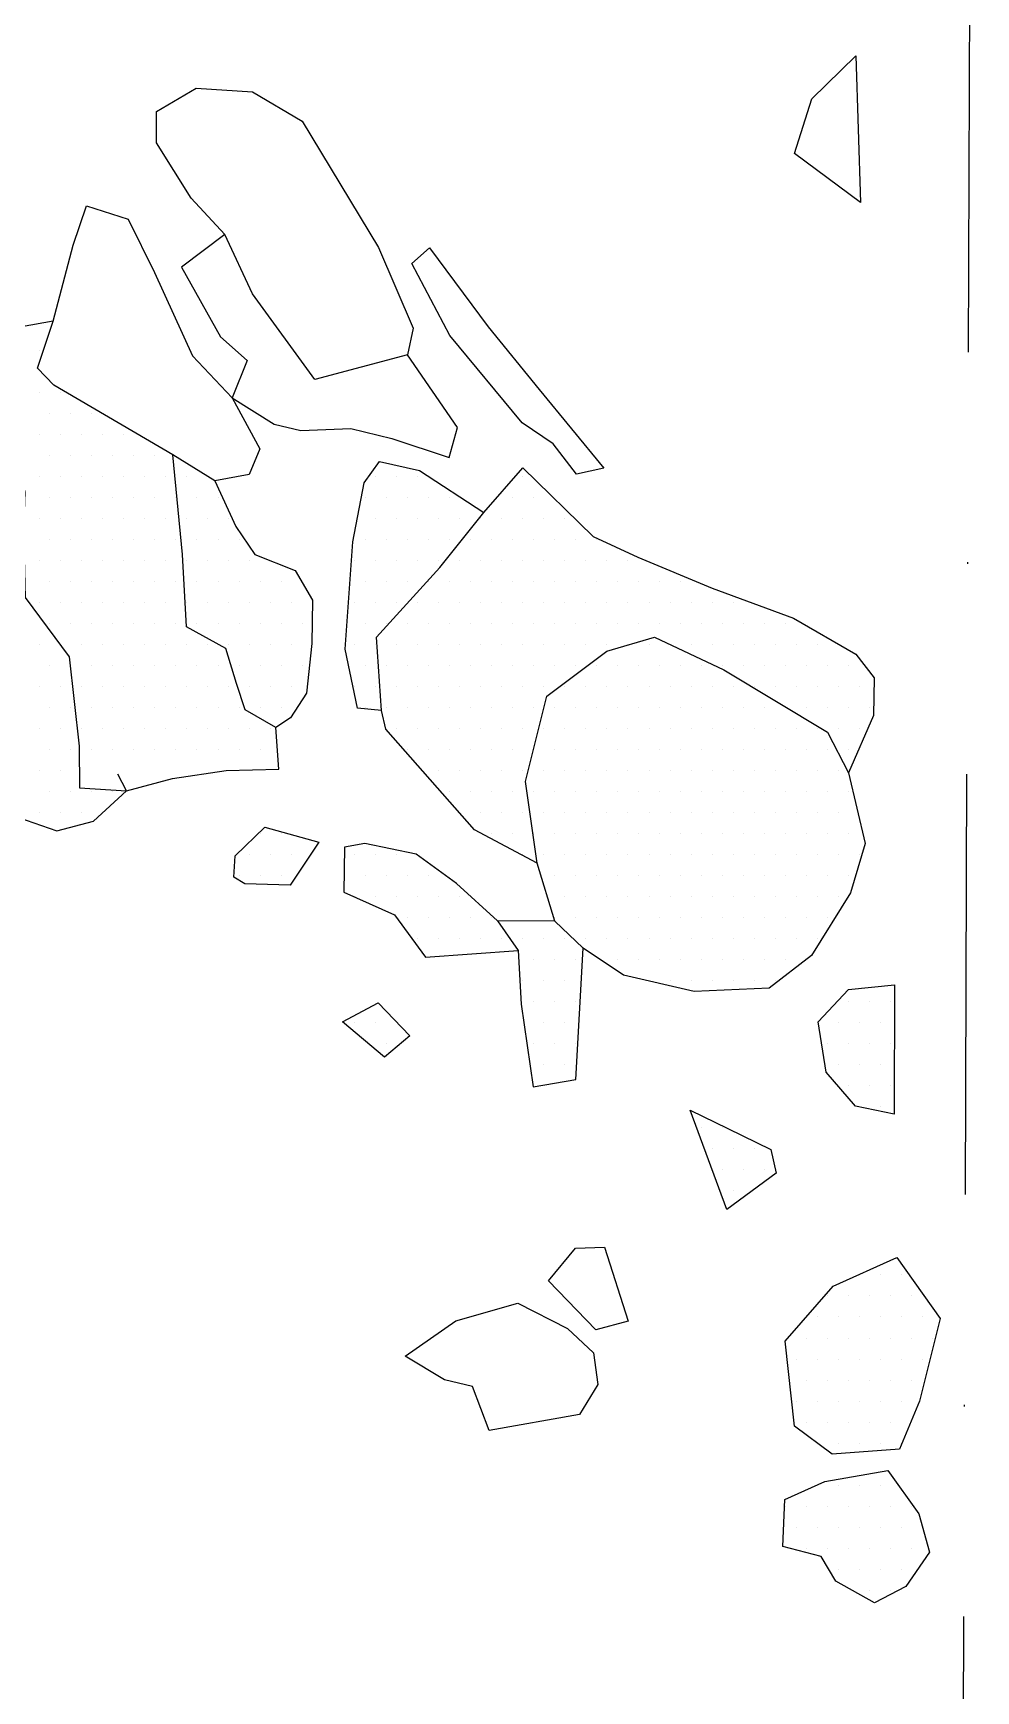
# Model space of a CAD drawing. Header units: metres. Extents: x -1319 to -950, y -1232 to -780.
# Drawn here: x -1006 to -949.9, y -1123.5 to -1024.9 of the extents above; entities that cross this region are included whole.
import ezdxf

# ---------------------------------------------------------------- set-up
doc = ezdxf.new("R2010")
doc.units = ezdxf.units.M
doc.header["$LTSCALE"] = 25
doc.header["$MEASUREMENT"] = 0
doc.linetypes.add('STRICHPUNKTX2', pattern=[2, 1, -0.5, 0, -0.5])
doc.layers.get('0').update_dxf_attribs({"linetype": 'CONTINUOUS'})
for name, color, linetype in [('GRABUNGSGRENZE', 3, 'STRICHPUNKTX2'), ('STEINE', 4, 'CONTINUOUS'), ('STEINESCHRAFF', 4, 'CONTINUOUS')]:
    doc.layers.add(name, color=color, linetype=linetype)

# ---------------------------------------------------------------- blocks, each defined once
blk = doc.blocks.new('*X8')
at = {"color": 0}
for p, q in [((-1005, -1042.5), (-1005, -1042.5)), ((-1005.625, -1043.75), (-1005.625, -1043.75)), ((-1005.625, -1046.25), (-1005.625, -1046.25)), ((-1004.375, -1046.25), (-1004.375, -1046.25)), ((-1005, -1047.5), (-1005, -1047.5)), ((-1003.75, -1047.5), (-1003.75, -1047.5)), ((-1002.5, -1047.5), (-1002.5, -1047.5)), ((-1005.625, -1048.75), (-1005.625, -1048.75)), ((-1004.375, -1048.75), (-1004.375, -1048.75)), ((-1003.125, -1048.75), (-1003.125, -1048.75)), ((-1001.875, -1048.75), (-1001.875, -1048.75)), ((-1000.625, -1048.75), (-1000.625, -1048.75)), ((-1005, -1050), (-1005, -1050)), ((-1003.75, -1050), (-1003.75, -1050)), ((-1002.5, -1050), (-1002.5, -1050)), ((-1001.25, -1050), (-1001.25, -1050)), ((-1000, -1050), (-1000, -1050)), ((-998.75, -1050), (-998.75, -1050)), ((-1005.625, -1051.25), (-1005.625, -1051.25)), ((-1004.375, -1051.25), (-1004.375, -1051.25)), ((-1003.125, -1051.25), (-1003.125, -1051.25)), ((-1001.875, -1051.25), (-1001.875, -1051.25)), ((-1000.625, -1051.25), (-1000.625, -1051.25)), ((-999.375, -1051.25), (-999.375, -1051.25)), ((-998.125, -1051.25), (-998.125, -1051.25)), ((-996.875, -1051.25), (-996.875, -1051.25)), ((-995.625, -1051.25), (-995.625, -1051.25)), ((-1005, -1052.5), (-1005, -1052.5)), ((-1003.75, -1052.5), (-1003.75, -1052.5)), ((-1002.5, -1052.5), (-1002.5, -1052.5)), ((-1001.25, -1052.5), (-1001.25, -1052.5)), ((-1000, -1052.5), (-1000, -1052.5)), ((-998.75, -1052.5), (-998.75, -1052.5)), ((-997.5, -1052.5), (-997.5, -1052.5)), ((-996.25, -1052.5), (-996.25, -1052.5)), ((-995, -1052.5), (-995, -1052.5)), ((-1005.625, -1053.75), (-1005.625, -1053.75)), ((-1004.375, -1053.75), (-1004.375, -1053.75)), ((-1003.125, -1053.75), (-1003.125, -1053.75)), ((-1001.875, -1053.75), (-1001.875, -1053.75)), ((-1000.625, -1053.75), (-1000.625, -1053.75)), ((-999.375, -1053.75), (-999.375, -1053.75)), ((-998.125, -1053.75), (-998.125, -1053.75)), ((-996.875, -1053.75), (-996.875, -1053.75)), ((-995.625, -1053.75), (-995.625, -1053.75)), ((-994.375, -1053.75), (-994.375, -1053.75)), ((-1005, -1055), (-1005, -1055)), ((-1003.75, -1055), (-1003.75, -1055)), ((-1002.5, -1055), (-1002.5, -1055)), ((-1001.25, -1055), (-1001.25, -1055)), ((-1000, -1055), (-1000, -1055)), ((-998.75, -1055), (-998.75, -1055)), ((-997.5, -1055), (-997.5, -1055)), ((-996.25, -1055), (-996.25, -1055)), ((-995, -1055), (-995, -1055)), ((-993.75, -1055), (-993.75, -1055)), ((-1005.625, -1056.25), (-1005.625, -1056.25)), ((-1004.375, -1056.25), (-1004.375, -1056.25)), ((-1003.125, -1056.25), (-1003.125, -1056.25)), ((-1001.875, -1056.25), (-1001.875, -1056.25)), ((-1000.625, -1056.25), (-1000.625, -1056.25)), ((-999.375, -1056.25), (-999.375, -1056.25)), ((-998.125, -1056.25), (-998.125, -1056.25)), ((-996.875, -1056.25), (-996.875, -1056.25)), ((-995.625, -1056.25), (-995.625, -1056.25)), ((-994.375, -1056.25), (-994.375, -1056.25)), ((-993.125, -1056.25), (-993.125, -1056.25)), ((-1005, -1057.5), (-1005, -1057.5)), ((-1003.75, -1057.5), (-1003.75, -1057.5)), ((-1002.5, -1057.5), (-1002.5, -1057.5)), ((-1001.25, -1057.5), (-1001.25, -1057.5)), ((-1000, -1057.5), (-1000, -1057.5)), ((-998.75, -1057.5), (-998.75, -1057.5)), ((-997.5, -1057.5), (-997.5, -1057.5)), ((-996.25, -1057.5), (-996.25, -1057.5)), ((-995, -1057.5), (-995, -1057.5)), ((-993.75, -1057.5), (-993.75, -1057.5)), ((-992.5, -1057.5), (-992.5, -1057.5)), ((-991.25, -1057.5), (-991.25, -1057.5)), ((-1005.625, -1058.75), (-1005.625, -1058.75)), ((-1004.375, -1058.75), (-1004.375, -1058.75)), ((-1003.125, -1058.75), (-1003.125, -1058.75)), ((-1001.875, -1058.75), (-1001.875, -1058.75)), ((-1000.625, -1058.75), (-1000.625, -1058.75)), ((-999.375, -1058.75), (-999.375, -1058.75)), ((-998.125, -1058.75), (-998.125, -1058.75)), ((-996.875, -1058.75), (-996.875, -1058.75)), ((-995.625, -1058.75), (-995.625, -1058.75)), ((-994.375, -1058.75), (-994.375, -1058.75)), ((-993.125, -1058.75), (-993.125, -1058.75)), ((-991.875, -1058.75), (-991.875, -1058.75)), ((-990.625, -1058.75), (-990.625, -1058.75)), ((-1005, -1060), (-1005, -1060)), ((-1003.75, -1060), (-1003.75, -1060)), ((-1002.5, -1060), (-1002.5, -1060)), ((-1001.25, -1060), (-1001.25, -1060)), ((-1000, -1060), (-1000, -1060)), ((-998.75, -1060), (-998.75, -1060)), ((-997.5, -1060), (-997.5, -1060)), ((-996.25, -1060), (-996.25, -1060)), ((-995, -1060), (-995, -1060)), ((-993.75, -1060), (-993.75, -1060)), ((-992.5, -1060), (-992.5, -1060)), ((-991.25, -1060), (-991.25, -1060)), ((-990, -1060), (-990, -1060)), ((-1005.625, -1061.25), (-1005.625, -1061.25)), ((-1004.375, -1061.25), (-1004.375, -1061.25)), ((-1003.125, -1061.25), (-1003.125, -1061.25)), ((-1001.875, -1061.25), (-1001.875, -1061.25)), ((-1000.625, -1061.25), (-1000.625, -1061.25)), ((-999.375, -1061.25), (-999.375, -1061.25)), ((-998.125, -1061.25), (-998.125, -1061.25)), ((-996.875, -1061.25), (-996.875, -1061.25)), ((-995.625, -1061.25), (-995.625, -1061.25)), ((-994.375, -1061.25), (-994.375, -1061.25)), ((-993.125, -1061.25), (-993.125, -1061.25)), ((-991.875, -1061.25), (-991.875, -1061.25)), ((-990.625, -1061.25), (-990.625, -1061.25)), ((-1005, -1062.5), (-1005, -1062.5)), ((-1003.75, -1062.5), (-1003.75, -1062.5)), ((-1002.5, -1062.5), (-1002.5, -1062.5)), ((-1001.25, -1062.5), (-1001.25, -1062.5)), ((-1000, -1062.5), (-1000, -1062.5)), ((-998.75, -1062.5), (-998.75, -1062.5)), ((-997.5, -1062.5), (-997.5, -1062.5)), ((-996.25, -1062.5), (-996.25, -1062.5)), ((-995, -1062.5), (-995, -1062.5)), ((-993.75, -1062.5), (-993.75, -1062.5)), ((-992.5, -1062.5), (-992.5, -1062.5)), ((-991.25, -1062.5), (-991.25, -1062.5)), ((-990, -1062.5), (-990, -1062.5)), ((-1005.625, -1063.75), (-1005.625, -1063.75)), ((-1004.375, -1063.75), (-1004.375, -1063.75)), ((-1003.125, -1063.75), (-1003.125, -1063.75)), ((-1001.875, -1063.75), (-1001.875, -1063.75)), ((-1000.625, -1063.75), (-1000.625, -1063.75)), ((-999.375, -1063.75), (-999.375, -1063.75)), ((-998.125, -1063.75), (-998.125, -1063.75)), ((-996.875, -1063.75), (-996.875, -1063.75)), ((-995.625, -1063.75), (-995.625, -1063.75)), ((-994.375, -1063.75), (-994.375, -1063.75)), ((-993.125, -1063.75), (-993.125, -1063.75)), ((-991.875, -1063.75), (-991.875, -1063.75)), ((-990.625, -1063.75), (-990.625, -1063.75)), ((-1005, -1065), (-1005, -1065)), ((-1003.75, -1065), (-1003.75, -1065)), ((-1002.5, -1065), (-1002.5, -1065)), ((-1001.25, -1065), (-1001.25, -1065)), ((-1000, -1065), (-1000, -1065)), ((-998.75, -1065), (-998.75, -1065)), ((-997.5, -1065), (-997.5, -1065)), ((-996.25, -1065), (-996.25, -1065)), ((-995, -1065), (-995, -1065)), ((-993.75, -1065), (-993.75, -1065)), ((-992.5, -1065), (-992.5, -1065)), ((-991.25, -1065), (-991.25, -1065)), ((-1005.625, -1066.25), (-1005.625, -1066.25)), ((-1004.375, -1066.25), (-1004.375, -1066.25)), ((-1003.125, -1066.25), (-1003.125, -1066.25)), ((-1001.875, -1066.25), (-1001.875, -1066.25)), ((-1000.625, -1066.25), (-1000.625, -1066.25)), ((-999.375, -1066.25), (-999.375, -1066.25)), ((-998.125, -1066.25), (-998.125, -1066.25)), ((-996.875, -1066.25), (-996.875, -1066.25)), ((-995.625, -1066.25), (-995.625, -1066.25)), ((-994.375, -1066.25), (-994.375, -1066.25)), ((-993.125, -1066.25), (-993.125, -1066.25)), ((-991.875, -1066.25), (-991.875, -1066.25)), ((-1005, -1067.5), (-1005, -1067.5)), ((-1003.75, -1067.5), (-1003.75, -1067.5)), ((-1002.5, -1067.5), (-1002.5, -1067.5)), ((-1001.25, -1067.5), (-1001.25, -1067.5)), ((-1000, -1067.5), (-1000, -1067.5)), ((-998.75, -1067.5), (-998.75, -1067.5)), ((-997.5, -1067.5), (-997.5, -1067.5)), ((-996.25, -1067.5), (-996.25, -1067.5)), ((-995, -1067.5), (-995, -1067.5)), ((-993.75, -1067.5), (-993.75, -1067.5)), ((-992.5, -1067.5), (-992.5, -1067.5)), ((-1005.625, -1068.75), (-1005.625, -1068.75)), ((-1004.375, -1068.75), (-1004.375, -1068.75)), ((-1005, -1070), (-1005, -1070)), ((-1003.75, -1070), (-1003.75, -1070)), ((-1002.5, -1070), (-1002.5, -1070)), ((-1001.25, -1070), (-1001.25, -1070)), ((-1005.625, -1071.25), (-1005.625, -1071.25)), ((-1004.375, -1071.25), (-1004.375, -1071.25)), ((-1003.125, -1071.25), (-1003.125, -1071.25)), ((-1001.875, -1071.25), (-1001.875, -1071.25))]:
    blk.add_line(p, q, dxfattribs=at)
blk = doc.blocks.new('*X9')
at = {"color": 0}
for p, q in [((-985.625, -1051.25), (-985.625, -1051.25)), ((-984.375, -1051.25), (-984.375, -1051.25)), ((-983.125, -1051.25), (-983.125, -1051.25)), ((-976.875, -1051.25), (-976.875, -1051.25)), ((-986.25, -1052.5), (-986.25, -1052.5)), ((-985, -1052.5), (-985, -1052.5)), ((-983.75, -1052.5), (-983.75, -1052.5)), ((-982.5, -1052.5), (-982.5, -1052.5)), ((-981.25, -1052.5), (-981.25, -1052.5)), ((-977.5, -1052.5), (-977.5, -1052.5)), ((-976.25, -1052.5), (-976.25, -1052.5)), ((-985.625, -1053.75), (-985.625, -1053.75)), ((-984.375, -1053.75), (-984.375, -1053.75)), ((-983.125, -1053.75), (-983.125, -1053.75)), ((-981.875, -1053.75), (-981.875, -1053.75)), ((-980.625, -1053.75), (-980.625, -1053.75)), ((-979.375, -1053.75), (-979.375, -1053.75)), ((-978.125, -1053.75), (-978.125, -1053.75)), ((-976.875, -1053.75), (-976.875, -1053.75)), ((-975.625, -1053.75), (-975.625, -1053.75)), ((-974.375, -1053.75), (-974.375, -1053.75)), ((-986.25, -1055), (-986.25, -1055)), ((-985, -1055), (-985, -1055)), ((-983.75, -1055), (-983.75, -1055)), ((-982.5, -1055), (-982.5, -1055)), ((-981.25, -1055), (-981.25, -1055)), ((-980, -1055), (-980, -1055)), ((-978.75, -1055), (-978.75, -1055)), ((-977.5, -1055), (-977.5, -1055)), ((-976.25, -1055), (-976.25, -1055)), ((-975, -1055), (-975, -1055)), ((-973.75, -1055), (-973.75, -1055)), ((-972.5, -1055), (-972.5, -1055)), ((-986.875, -1056.25), (-986.875, -1056.25)), ((-985.625, -1056.25), (-985.625, -1056.25)), ((-984.375, -1056.25), (-984.375, -1056.25)), ((-983.125, -1056.25), (-983.125, -1056.25)), ((-981.875, -1056.25), (-981.875, -1056.25)), ((-980.625, -1056.25), (-980.625, -1056.25)), ((-979.375, -1056.25), (-979.375, -1056.25)), ((-978.125, -1056.25), (-978.125, -1056.25)), ((-976.875, -1056.25), (-976.875, -1056.25)), ((-975.625, -1056.25), (-975.625, -1056.25)), ((-974.375, -1056.25), (-974.375, -1056.25)), ((-973.125, -1056.25), (-973.125, -1056.25)), ((-971.875, -1056.25), (-971.875, -1056.25)), ((-970.625, -1056.25), (-970.625, -1056.25)), ((-986.25, -1057.5), (-986.25, -1057.5)), ((-985, -1057.5), (-985, -1057.5)), ((-983.75, -1057.5), (-983.75, -1057.5)), ((-982.5, -1057.5), (-982.5, -1057.5)), ((-981.25, -1057.5), (-981.25, -1057.5)), ((-980, -1057.5), (-980, -1057.5)), ((-978.75, -1057.5), (-978.75, -1057.5)), ((-977.5, -1057.5), (-977.5, -1057.5)), ((-976.25, -1057.5), (-976.25, -1057.5)), ((-975, -1057.5), (-975, -1057.5)), ((-973.75, -1057.5), (-973.75, -1057.5)), ((-972.5, -1057.5), (-972.5, -1057.5)), ((-971.25, -1057.5), (-971.25, -1057.5)), ((-970, -1057.5), (-970, -1057.5)), ((-968.75, -1057.5), (-968.75, -1057.5)), ((-967.5, -1057.5), (-967.5, -1057.5)), ((-986.875, -1058.75), (-986.875, -1058.75)), ((-985.625, -1058.75), (-985.625, -1058.75)), ((-984.375, -1058.75), (-984.375, -1058.75)), ((-983.125, -1058.75), (-983.125, -1058.75)), ((-981.875, -1058.75), (-981.875, -1058.75)), ((-980.625, -1058.75), (-980.625, -1058.75)), ((-979.375, -1058.75), (-979.375, -1058.75)), ((-978.125, -1058.75), (-978.125, -1058.75)), ((-976.875, -1058.75), (-976.875, -1058.75)), ((-975.625, -1058.75), (-975.625, -1058.75)), ((-974.375, -1058.75), (-974.375, -1058.75)), ((-973.125, -1058.75), (-973.125, -1058.75)), ((-971.875, -1058.75), (-971.875, -1058.75)), ((-970.625, -1058.75), (-970.625, -1058.75)), ((-969.375, -1058.75), (-969.375, -1058.75)), ((-968.125, -1058.75), (-968.125, -1058.75)), ((-966.875, -1058.75), (-966.875, -1058.75)), ((-965.625, -1058.75), (-965.625, -1058.75)), ((-964.375, -1058.75), (-964.375, -1058.75)), ((-986.25, -1060), (-986.25, -1060)), ((-985, -1060), (-985, -1060)), ((-983.75, -1060), (-983.75, -1060)), ((-982.5, -1060), (-982.5, -1060)), ((-981.25, -1060), (-981.25, -1060)), ((-980, -1060), (-980, -1060)), ((-978.75, -1060), (-978.75, -1060)), ((-977.5, -1060), (-977.5, -1060)), ((-976.25, -1060), (-976.25, -1060)), ((-975, -1060), (-975, -1060)), ((-973.75, -1060), (-973.75, -1060)), ((-972.5, -1060), (-972.5, -1060)), ((-971.25, -1060), (-971.25, -1060)), ((-970, -1060), (-970, -1060)), ((-968.75, -1060), (-968.75, -1060)), ((-967.5, -1060), (-967.5, -1060)), ((-966.25, -1060), (-966.25, -1060)), ((-965, -1060), (-965, -1060)), ((-963.75, -1060), (-963.75, -1060)), ((-962.5, -1060), (-962.5, -1060)), ((-961.25, -1060), (-961.25, -1060)), ((-986.875, -1061.25), (-986.875, -1061.25)), ((-985.625, -1061.25), (-985.625, -1061.25)), ((-984.375, -1061.25), (-984.375, -1061.25)), ((-983.125, -1061.25), (-983.125, -1061.25)), ((-981.875, -1061.25), (-981.875, -1061.25)), ((-980.625, -1061.25), (-980.625, -1061.25)), ((-979.375, -1061.25), (-979.375, -1061.25)), ((-978.125, -1061.25), (-978.125, -1061.25)), ((-976.875, -1061.25), (-976.875, -1061.25)), ((-975.625, -1061.25), (-975.625, -1061.25)), ((-974.375, -1061.25), (-974.375, -1061.25)), ((-973.125, -1061.25), (-973.125, -1061.25)), ((-971.875, -1061.25), (-971.875, -1061.25)), ((-970.625, -1061.25), (-970.625, -1061.25)), ((-969.375, -1061.25), (-969.375, -1061.25)), ((-968.125, -1061.25), (-968.125, -1061.25)), ((-966.875, -1061.25), (-966.875, -1061.25)), ((-965.625, -1061.25), (-965.625, -1061.25)), ((-964.375, -1061.25), (-964.375, -1061.25)), ((-963.125, -1061.25), (-963.125, -1061.25)), ((-961.875, -1061.25), (-961.875, -1061.25)), ((-960.625, -1061.25), (-960.625, -1061.25)), ((-959.375, -1061.25), (-959.375, -1061.25)), ((-958.125, -1061.25), (-958.125, -1061.25)), ((-986.25, -1062.5), (-986.25, -1062.5)), ((-985, -1062.5), (-985, -1062.5)), ((-983.75, -1062.5), (-983.75, -1062.5)), ((-982.5, -1062.5), (-982.5, -1062.5)), ((-981.25, -1062.5), (-981.25, -1062.5)), ((-980, -1062.5), (-980, -1062.5)), ((-978.75, -1062.5), (-978.75, -1062.5)), ((-977.5, -1062.5), (-977.5, -1062.5)), ((-976.25, -1062.5), (-976.25, -1062.5)), ((-975, -1062.5), (-975, -1062.5)), ((-973.75, -1062.5), (-973.75, -1062.5)), ((-972.5, -1062.5), (-972.5, -1062.5)), ((-971.25, -1062.5), (-971.25, -1062.5)), ((-970, -1062.5), (-970, -1062.5)), ((-968.75, -1062.5), (-968.75, -1062.5)), ((-967.5, -1062.5), (-967.5, -1062.5)), ((-966.25, -1062.5), (-966.25, -1062.5)), ((-965, -1062.5), (-965, -1062.5)), ((-963.75, -1062.5), (-963.75, -1062.5)), ((-962.5, -1062.5), (-962.5, -1062.5)), ((-961.25, -1062.5), (-961.25, -1062.5)), ((-960, -1062.5), (-960, -1062.5)), ((-958.75, -1062.5), (-958.75, -1062.5)), ((-957.5, -1062.5), (-957.5, -1062.5)), ((-986.875, -1063.75), (-986.875, -1063.75)), ((-985.625, -1063.75), (-985.625, -1063.75)), ((-984.375, -1063.75), (-984.375, -1063.75)), ((-983.125, -1063.75), (-983.125, -1063.75)), ((-981.875, -1063.75), (-981.875, -1063.75)), ((-980.625, -1063.75), (-980.625, -1063.75)), ((-979.375, -1063.75), (-979.375, -1063.75)), ((-978.125, -1063.75), (-978.125, -1063.75)), ((-976.875, -1063.75), (-976.875, -1063.75)), ((-975.625, -1063.75), (-975.625, -1063.75)), ((-974.375, -1063.75), (-974.375, -1063.75)), ((-973.125, -1063.75), (-973.125, -1063.75)), ((-971.875, -1063.75), (-971.875, -1063.75)), ((-970.625, -1063.75), (-970.625, -1063.75)), ((-969.375, -1063.75), (-969.375, -1063.75)), ((-968.125, -1063.75), (-968.125, -1063.75)), ((-966.875, -1063.75), (-966.875, -1063.75)), ((-965.625, -1063.75), (-965.625, -1063.75)), ((-964.375, -1063.75), (-964.375, -1063.75)), ((-963.125, -1063.75), (-963.125, -1063.75)), ((-961.875, -1063.75), (-961.875, -1063.75)), ((-960.625, -1063.75), (-960.625, -1063.75)), ((-959.375, -1063.75), (-959.375, -1063.75)), ((-958.125, -1063.75), (-958.125, -1063.75)), ((-956.875, -1063.75), (-956.875, -1063.75)), ((-986.25, -1065), (-986.25, -1065)), ((-985, -1065), (-985, -1065)), ((-983.75, -1065), (-983.75, -1065)), ((-982.5, -1065), (-982.5, -1065)), ((-981.25, -1065), (-981.25, -1065)), ((-980, -1065), (-980, -1065)), ((-978.75, -1065), (-978.75, -1065)), ((-977.5, -1065), (-977.5, -1065)), ((-976.25, -1065), (-976.25, -1065)), ((-975, -1065), (-975, -1065)), ((-973.75, -1065), (-973.75, -1065)), ((-972.5, -1065), (-972.5, -1065)), ((-971.25, -1065), (-971.25, -1065)), ((-970, -1065), (-970, -1065)), ((-968.75, -1065), (-968.75, -1065)), ((-967.5, -1065), (-967.5, -1065)), ((-966.25, -1065), (-966.25, -1065)), ((-965, -1065), (-965, -1065)), ((-963.75, -1065), (-963.75, -1065)), ((-962.5, -1065), (-962.5, -1065)), ((-961.25, -1065), (-961.25, -1065)), ((-960, -1065), (-960, -1065)), ((-958.75, -1065), (-958.75, -1065)), ((-957.5, -1065), (-957.5, -1065)), ((-956.25, -1065), (-956.25, -1065)), ((-984.375, -1066.25), (-984.375, -1066.25)), ((-983.125, -1066.25), (-983.125, -1066.25)), ((-981.875, -1066.25), (-981.875, -1066.25)), ((-980.625, -1066.25), (-980.625, -1066.25)), ((-979.375, -1066.25), (-979.375, -1066.25)), ((-978.125, -1066.25), (-978.125, -1066.25)), ((-976.875, -1066.25), (-976.875, -1066.25)), ((-975.625, -1066.25), (-975.625, -1066.25)), ((-974.375, -1066.25), (-974.375, -1066.25)), ((-973.125, -1066.25), (-973.125, -1066.25)), ((-971.875, -1066.25), (-971.875, -1066.25)), ((-970.625, -1066.25), (-970.625, -1066.25)), ((-969.375, -1066.25), (-969.375, -1066.25)), ((-968.125, -1066.25), (-968.125, -1066.25)), ((-966.875, -1066.25), (-966.875, -1066.25)), ((-965.625, -1066.25), (-965.625, -1066.25)), ((-964.375, -1066.25), (-964.375, -1066.25)), ((-963.125, -1066.25), (-963.125, -1066.25)), ((-961.875, -1066.25), (-961.875, -1066.25)), ((-960.625, -1066.25), (-960.625, -1066.25)), ((-959.375, -1066.25), (-959.375, -1066.25)), ((-958.125, -1066.25), (-958.125, -1066.25)), ((-956.875, -1066.25), (-956.875, -1066.25)), ((-983.75, -1067.5), (-983.75, -1067.5)), ((-982.5, -1067.5), (-982.5, -1067.5)), ((-981.25, -1067.5), (-981.25, -1067.5)), ((-980, -1067.5), (-980, -1067.5)), ((-978.75, -1067.5), (-978.75, -1067.5)), ((-977.5, -1067.5), (-977.5, -1067.5)), ((-976.25, -1067.5), (-976.25, -1067.5)), ((-975, -1067.5), (-975, -1067.5)), ((-973.75, -1067.5), (-973.75, -1067.5)), ((-972.5, -1067.5), (-972.5, -1067.5)), ((-971.25, -1067.5), (-971.25, -1067.5)), ((-970, -1067.5), (-970, -1067.5)), ((-968.75, -1067.5), (-968.75, -1067.5)), ((-967.5, -1067.5), (-967.5, -1067.5)), ((-966.25, -1067.5), (-966.25, -1067.5)), ((-965, -1067.5), (-965, -1067.5)), ((-963.75, -1067.5), (-963.75, -1067.5)), ((-962.5, -1067.5), (-962.5, -1067.5)), ((-961.25, -1067.5), (-961.25, -1067.5)), ((-960, -1067.5), (-960, -1067.5)), ((-958.75, -1067.5), (-958.75, -1067.5)), ((-957.5, -1067.5), (-957.5, -1067.5)), ((-981.875, -1068.75), (-981.875, -1068.75)), ((-980.625, -1068.75), (-980.625, -1068.75)), ((-979.375, -1068.75), (-979.375, -1068.75)), ((-978.125, -1068.75), (-978.125, -1068.75)), ((-976.875, -1068.75), (-976.875, -1068.75)), ((-975.625, -1068.75), (-975.625, -1068.75)), ((-974.375, -1068.75), (-974.375, -1068.75)), ((-973.125, -1068.75), (-973.125, -1068.75)), ((-971.875, -1068.75), (-971.875, -1068.75)), ((-970.625, -1068.75), (-970.625, -1068.75)), ((-969.375, -1068.75), (-969.375, -1068.75)), ((-968.125, -1068.75), (-968.125, -1068.75)), ((-966.875, -1068.75), (-966.875, -1068.75)), ((-965.625, -1068.75), (-965.625, -1068.75)), ((-964.375, -1068.75), (-964.375, -1068.75)), ((-963.125, -1068.75), (-963.125, -1068.75)), ((-961.875, -1068.75), (-961.875, -1068.75)), ((-960.625, -1068.75), (-960.625, -1068.75)), ((-959.375, -1068.75), (-959.375, -1068.75)), ((-958.125, -1068.75), (-958.125, -1068.75)), ((-981.25, -1070), (-981.25, -1070)), ((-980, -1070), (-980, -1070)), ((-978.75, -1070), (-978.75, -1070)), ((-977.5, -1070), (-977.5, -1070)), ((-976.25, -1070), (-976.25, -1070)), ((-975, -1070), (-975, -1070)), ((-973.75, -1070), (-973.75, -1070)), ((-972.5, -1070), (-972.5, -1070)), ((-971.25, -1070), (-971.25, -1070)), ((-970, -1070), (-970, -1070)), ((-968.75, -1070), (-968.75, -1070)), ((-967.5, -1070), (-967.5, -1070)), ((-966.25, -1070), (-966.25, -1070)), ((-965, -1070), (-965, -1070)), ((-963.75, -1070), (-963.75, -1070)), ((-962.5, -1070), (-962.5, -1070)), ((-961.25, -1070), (-961.25, -1070)), ((-960, -1070), (-960, -1070)), ((-958.75, -1070), (-958.75, -1070)), ((-957.5, -1070), (-957.5, -1070)), ((-980.625, -1071.25), (-980.625, -1071.25)), ((-979.375, -1071.25), (-979.375, -1071.25)), ((-978.125, -1071.25), (-978.125, -1071.25)), ((-976.875, -1071.25), (-976.875, -1071.25)), ((-975.625, -1071.25), (-975.625, -1071.25)), ((-974.375, -1071.25), (-974.375, -1071.25)), ((-973.125, -1071.25), (-973.125, -1071.25)), ((-971.875, -1071.25), (-971.875, -1071.25)), ((-970.625, -1071.25), (-970.625, -1071.25)), ((-969.375, -1071.25), (-969.375, -1071.25)), ((-968.125, -1071.25), (-968.125, -1071.25)), ((-966.875, -1071.25), (-966.875, -1071.25)), ((-965.625, -1071.25), (-965.625, -1071.25)), ((-964.375, -1071.25), (-964.375, -1071.25)), ((-963.125, -1071.25), (-963.125, -1071.25)), ((-961.875, -1071.25), (-961.875, -1071.25)), ((-960.625, -1071.25), (-960.625, -1071.25)), ((-959.375, -1071.25), (-959.375, -1071.25)), ((-958.125, -1071.25), (-958.125, -1071.25)), ((-992.5, -1072.5), (-992.5, -1072.5)), ((-991.25, -1072.5), (-991.25, -1072.5)), ((-978.75, -1072.5), (-978.75, -1072.5)), ((-977.5, -1072.5), (-977.5, -1072.5)), ((-976.25, -1072.5), (-976.25, -1072.5)), ((-975, -1072.5), (-975, -1072.5)), ((-973.75, -1072.5), (-973.75, -1072.5)), ((-972.5, -1072.5), (-972.5, -1072.5)), ((-971.25, -1072.5), (-971.25, -1072.5)), ((-970, -1072.5), (-970, -1072.5)), ((-968.75, -1072.5), (-968.75, -1072.5)), ((-967.5, -1072.5), (-967.5, -1072.5)), ((-966.25, -1072.5), (-966.25, -1072.5)), ((-965, -1072.5), (-965, -1072.5)), ((-963.75, -1072.5), (-963.75, -1072.5)), ((-962.5, -1072.5), (-962.5, -1072.5)), ((-961.25, -1072.5), (-961.25, -1072.5)), ((-960, -1072.5), (-960, -1072.5)), ((-958.75, -1072.5), (-958.75, -1072.5)), ((-957.5, -1072.5), (-957.5, -1072.5)), ((-993.125, -1073.75), (-993.125, -1073.75)), ((-991.875, -1073.75), (-991.875, -1073.75)), ((-990.625, -1073.75), (-990.625, -1073.75)), ((-986.875, -1073.75), (-986.875, -1073.75)), ((-985.625, -1073.75), (-985.625, -1073.75)), ((-984.375, -1073.75), (-984.375, -1073.75)), ((-976.875, -1073.75), (-976.875, -1073.75)), ((-975.625, -1073.75), (-975.625, -1073.75)), ((-974.375, -1073.75), (-974.375, -1073.75)), ((-973.125, -1073.75), (-973.125, -1073.75)), ((-971.875, -1073.75), (-971.875, -1073.75)), ((-970.625, -1073.75), (-970.625, -1073.75)), ((-969.375, -1073.75), (-969.375, -1073.75)), ((-968.125, -1073.75), (-968.125, -1073.75)), ((-966.875, -1073.75), (-966.875, -1073.75)), ((-965.625, -1073.75), (-965.625, -1073.75)), ((-964.375, -1073.75), (-964.375, -1073.75)), ((-963.125, -1073.75), (-963.125, -1073.75)), ((-961.875, -1073.75), (-961.875, -1073.75)), ((-960.625, -1073.75), (-960.625, -1073.75)), ((-959.375, -1073.75), (-959.375, -1073.75)), ((-958.125, -1073.75), (-958.125, -1073.75)), ((-956.875, -1073.75), (-956.875, -1073.75)), ((-993.75, -1075), (-993.75, -1075)), ((-992.5, -1075), (-992.5, -1075)), ((-991.25, -1075), (-991.25, -1075)), ((-987.5, -1075), (-987.5, -1075)), ((-986.25, -1075), (-986.25, -1075)), ((-985, -1075), (-985, -1075)), ((-983.75, -1075), (-983.75, -1075)), ((-982.5, -1075), (-982.5, -1075)), ((-975, -1075), (-975, -1075)), ((-973.75, -1075), (-973.75, -1075)), ((-972.5, -1075), (-972.5, -1075)), ((-971.25, -1075), (-971.25, -1075)), ((-970, -1075), (-970, -1075)), ((-968.75, -1075), (-968.75, -1075)), ((-967.5, -1075), (-967.5, -1075)), ((-966.25, -1075), (-966.25, -1075)), ((-965, -1075), (-965, -1075)), ((-963.75, -1075), (-963.75, -1075)), ((-962.5, -1075), (-962.5, -1075)), ((-961.25, -1075), (-961.25, -1075)), ((-960, -1075), (-960, -1075)), ((-958.75, -1075), (-958.75, -1075)), ((-957.5, -1075), (-957.5, -1075)), ((-986.875, -1076.25), (-986.875, -1076.25)), ((-985.625, -1076.25), (-985.625, -1076.25)), ((-984.375, -1076.25), (-984.375, -1076.25)), ((-983.125, -1076.25), (-983.125, -1076.25)), ((-981.875, -1076.25), (-981.875, -1076.25)), ((-980.625, -1076.25), (-980.625, -1076.25)), ((-974.375, -1076.25), (-974.375, -1076.25)), ((-973.125, -1076.25), (-973.125, -1076.25)), ((-971.875, -1076.25), (-971.875, -1076.25)), ((-970.625, -1076.25), (-970.625, -1076.25)), ((-969.375, -1076.25), (-969.375, -1076.25)), ((-968.125, -1076.25), (-968.125, -1076.25)), ((-966.875, -1076.25), (-966.875, -1076.25)), ((-965.625, -1076.25), (-965.625, -1076.25)), ((-964.375, -1076.25), (-964.375, -1076.25)), ((-963.125, -1076.25), (-963.125, -1076.25)), ((-961.875, -1076.25), (-961.875, -1076.25)), ((-960.625, -1076.25), (-960.625, -1076.25)), ((-959.375, -1076.25), (-959.375, -1076.25)), ((-958.125, -1076.25), (-958.125, -1076.25)), ((-983.75, -1077.5), (-983.75, -1077.5)), ((-982.5, -1077.5), (-982.5, -1077.5)), ((-981.25, -1077.5), (-981.25, -1077.5)), ((-980, -1077.5), (-980, -1077.5)), ((-978.75, -1077.5), (-978.75, -1077.5)), ((-975, -1077.5), (-975, -1077.5)), ((-973.75, -1077.5), (-973.75, -1077.5)), ((-972.5, -1077.5), (-972.5, -1077.5)), ((-971.25, -1077.5), (-971.25, -1077.5)), ((-970, -1077.5), (-970, -1077.5)), ((-968.75, -1077.5), (-968.75, -1077.5)), ((-967.5, -1077.5), (-967.5, -1077.5)), ((-966.25, -1077.5), (-966.25, -1077.5)), ((-965, -1077.5), (-965, -1077.5)), ((-963.75, -1077.5), (-963.75, -1077.5)), ((-962.5, -1077.5), (-962.5, -1077.5)), ((-961.25, -1077.5), (-961.25, -1077.5)), ((-960, -1077.5), (-960, -1077.5)), ((-958.75, -1077.5), (-958.75, -1077.5)), ((-983.125, -1078.75), (-983.125, -1078.75)), ((-981.875, -1078.75), (-981.875, -1078.75)), ((-980.625, -1078.75), (-980.625, -1078.75)), ((-979.375, -1078.75), (-979.375, -1078.75)), ((-978.125, -1078.75), (-978.125, -1078.75)), ((-976.875, -1078.75), (-976.875, -1078.75)), ((-975.625, -1078.75), (-975.625, -1078.75)), ((-974.375, -1078.75), (-974.375, -1078.75)), ((-973.125, -1078.75), (-973.125, -1078.75)), ((-971.875, -1078.75), (-971.875, -1078.75)), ((-970.625, -1078.75), (-970.625, -1078.75)), ((-969.375, -1078.75), (-969.375, -1078.75)), ((-968.125, -1078.75), (-968.125, -1078.75)), ((-966.875, -1078.75), (-966.875, -1078.75)), ((-965.625, -1078.75), (-965.625, -1078.75)), ((-964.375, -1078.75), (-964.375, -1078.75)), ((-963.125, -1078.75), (-963.125, -1078.75)), ((-961.875, -1078.75), (-961.875, -1078.75)), ((-960.625, -1078.75), (-960.625, -1078.75)), ((-959.375, -1078.75), (-959.375, -1078.75)), ((-976.25, -1080), (-976.25, -1080)), ((-975, -1080), (-975, -1080)), ((-973.75, -1080), (-973.75, -1080)), ((-971.25, -1080), (-971.25, -1080)), ((-970, -1080), (-970, -1080)), ((-968.75, -1080), (-968.75, -1080)), ((-967.5, -1080), (-967.5, -1080)), ((-966.25, -1080), (-966.25, -1080)), ((-965, -1080), (-965, -1080)), ((-963.75, -1080), (-963.75, -1080)), ((-962.5, -1080), (-962.5, -1080)), ((-961.25, -1080), (-961.25, -1080)), ((-976.875, -1081.25), (-976.875, -1081.25)), ((-975.625, -1081.25), (-975.625, -1081.25)), ((-974.375, -1081.25), (-974.375, -1081.25)), ((-969.375, -1081.25), (-969.375, -1081.25)), ((-968.125, -1081.25), (-968.125, -1081.25)), ((-966.875, -1081.25), (-966.875, -1081.25)), ((-965.625, -1081.25), (-965.625, -1081.25)), ((-964.375, -1081.25), (-964.375, -1081.25)), ((-963.125, -1081.25), (-963.125, -1081.25)), ((-961.875, -1081.25), (-961.875, -1081.25)), ((-976.25, -1082.5), (-976.25, -1082.5)), ((-975, -1082.5), (-975, -1082.5)), ((-973.75, -1082.5), (-973.75, -1082.5)), ((-957.5, -1082.5), (-957.5, -1082.5)), ((-956.25, -1082.5), (-956.25, -1082.5)), ((-955, -1082.5), (-955, -1082.5)), ((-986.875, -1083.75), (-986.875, -1083.75)), ((-985.625, -1083.75), (-985.625, -1083.75)), ((-984.375, -1083.75), (-984.375, -1083.75)), ((-975.625, -1083.75), (-975.625, -1083.75)), ((-974.375, -1083.75), (-974.375, -1083.75)), ((-958.125, -1083.75), (-958.125, -1083.75)), ((-956.875, -1083.75), (-956.875, -1083.75)), ((-955.625, -1083.75), (-955.625, -1083.75)), ((-985, -1085), (-985, -1085)), ((-976.25, -1085), (-976.25, -1085)), ((-975, -1085), (-975, -1085)), ((-973.75, -1085), (-973.75, -1085)), ((-958.75, -1085), (-958.75, -1085)), ((-957.5, -1085), (-957.5, -1085)), ((-956.25, -1085), (-956.25, -1085)), ((-955, -1085), (-955, -1085)), ((-975.625, -1086.25), (-975.625, -1086.25)), ((-974.375, -1086.25), (-974.375, -1086.25)), ((-958.125, -1086.25), (-958.125, -1086.25)), ((-956.875, -1086.25), (-956.875, -1086.25)), ((-955.625, -1086.25), (-955.625, -1086.25)), ((-976.25, -1087.5), (-976.25, -1087.5)), ((-957.5, -1087.5), (-957.5, -1087.5)), ((-956.25, -1087.5), (-956.25, -1087.5)), ((-955, -1087.5), (-955, -1087.5)), ((-956.875, -1088.75), (-956.875, -1088.75)), ((-955.625, -1088.75), (-955.625, -1088.75)), ((-966.25, -1090), (-966.25, -1090)), ((-965, -1090), (-965, -1090)), ((-965.625, -1091.25), (-965.625, -1091.25)), ((-964.375, -1091.25), (-964.375, -1091.25)), ((-963.125, -1091.25), (-963.125, -1091.25)), ((-965, -1092.5), (-965, -1092.5)), ((-963.75, -1092.5), (-963.75, -1092.5)), ((-962.5, -1092.5), (-962.5, -1092.5)), ((-964.375, -1093.75), (-964.375, -1093.75)), ((-956.875, -1098.75), (-956.875, -1098.75)), ((-955.625, -1098.75), (-955.625, -1098.75)), ((-954.375, -1098.75), (-954.375, -1098.75)), ((-958.75, -1100), (-958.75, -1100)), ((-957.5, -1100), (-957.5, -1100)), ((-956.25, -1100), (-956.25, -1100)), ((-955, -1100), (-955, -1100)), ((-953.75, -1100), (-953.75, -1100)), ((-959.375, -1101.25), (-959.375, -1101.25)), ((-958.125, -1101.25), (-958.125, -1101.25)), ((-956.875, -1101.25), (-956.875, -1101.25)), ((-955.625, -1101.25), (-955.625, -1101.25)), ((-954.375, -1101.25), (-954.375, -1101.25)), ((-953.125, -1101.25), (-953.125, -1101.25)), ((-960, -1102.5), (-960, -1102.5)), ((-958.75, -1102.5), (-958.75, -1102.5)), ((-957.5, -1102.5), (-957.5, -1102.5)), ((-956.25, -1102.5), (-956.25, -1102.5)), ((-955, -1102.5), (-955, -1102.5)), ((-953.75, -1102.5), (-953.75, -1102.5)), ((-952.5, -1102.5), (-952.5, -1102.5)), ((-960.625, -1103.75), (-960.625, -1103.75)), ((-959.375, -1103.75), (-959.375, -1103.75)), ((-958.125, -1103.75), (-958.125, -1103.75)), ((-956.875, -1103.75), (-956.875, -1103.75)), ((-955.625, -1103.75), (-955.625, -1103.75)), ((-954.375, -1103.75), (-954.375, -1103.75)), ((-953.125, -1103.75), (-953.125, -1103.75)), ((-960, -1105), (-960, -1105)), ((-958.75, -1105), (-958.75, -1105)), ((-957.5, -1105), (-957.5, -1105)), ((-956.25, -1105), (-956.25, -1105)), ((-955, -1105), (-955, -1105)), ((-953.75, -1105), (-953.75, -1105)), ((-960.625, -1106.25), (-960.625, -1106.25)), ((-959.375, -1106.25), (-959.375, -1106.25)), ((-958.125, -1106.25), (-958.125, -1106.25)), ((-956.875, -1106.25), (-956.875, -1106.25)), ((-955.625, -1106.25), (-955.625, -1106.25)), ((-954.375, -1106.25), (-954.375, -1106.25)), ((-960, -1107.5), (-960, -1107.5)), ((-958.75, -1107.5), (-958.75, -1107.5)), ((-957.5, -1107.5), (-957.5, -1107.5)), ((-956.25, -1107.5), (-956.25, -1107.5)), ((-955, -1107.5), (-955, -1107.5)), ((-958.125, -1108.75), (-958.125, -1108.75)), ((-956.875, -1108.75), (-956.875, -1108.75)), ((-955.625, -1108.75), (-955.625, -1108.75)), ((-954.375, -1108.75), (-954.375, -1108.75)), ((-959.375, -1111.25), (-959.375, -1111.25)), ((-958.125, -1111.25), (-958.125, -1111.25)), ((-956.875, -1111.25), (-956.875, -1111.25)), ((-955.625, -1111.25), (-955.625, -1111.25)), ((-961.25, -1112.5), (-961.25, -1112.5)), ((-960, -1112.5), (-960, -1112.5)), ((-958.75, -1112.5), (-958.75, -1112.5)), ((-957.5, -1112.5), (-957.5, -1112.5)), ((-956.25, -1112.5), (-956.25, -1112.5)), ((-955, -1112.5), (-955, -1112.5)), ((-953.75, -1112.5), (-953.75, -1112.5)), ((-960.625, -1113.75), (-960.625, -1113.75)), ((-959.375, -1113.75), (-959.375, -1113.75)), ((-958.125, -1113.75), (-958.125, -1113.75)), ((-956.875, -1113.75), (-956.875, -1113.75)), ((-955.625, -1113.75), (-955.625, -1113.75)), ((-954.375, -1113.75), (-954.375, -1113.75)), ((-953.125, -1113.75), (-953.125, -1113.75)), ((-960, -1115), (-960, -1115)), ((-958.75, -1115), (-958.75, -1115)), ((-957.5, -1115), (-957.5, -1115)), ((-956.25, -1115), (-956.25, -1115)), ((-955, -1115), (-955, -1115)), ((-953.75, -1115), (-953.75, -1115)), ((-958.125, -1116.25), (-958.125, -1116.25)), ((-956.875, -1116.25), (-956.875, -1116.25)), ((-955.625, -1116.25), (-955.625, -1116.25)), ((-954.375, -1116.25), (-954.375, -1116.25)), ((-956.25, -1117.5), (-956.25, -1117.5)), ((-955, -1117.5), (-955, -1117.5))]:
    blk.add_line(p, q, dxfattribs=at)

msp = doc.modelspace()

# ---------------------------------------------------------------- linework, layer by layer
at = {"layer": 'GRABUNGSGRENZE'}
msp.add_lwpolyline([(-949.943, -918.666), (-951.088, -1232.016)], dxfattribs=at)
at = {"layer": 'STEINE'}
for points in [[(-956.796, -1034.967), (-960.724, -1032.061), (-959.688, -1028.807), (-957.074, -1026.25), (-956.796, -1034.967)], [(-983.737, -1044.021), (-989.25, -1045.488), (-992.944, -1040.399), (-994.597, -1036.865), (-996.593, -1034.703), (-998.649, -1031.425), (-998.665, -1029.55), (-996.294, -1028.16), (-992.947, -1028.385), (-989.991, -1030.134), (-985.465, -1037.648), (-983.396, -1042.446), (-983.737, -1044.021)], [(-995.18, -1051.521), (-997.677, -1049.971), (-1004.76, -1045.824), (-1005.732, -1044.819), (-1004.793, -1042.023), (-1003.615, -1037.501), (-1002.824, -1035.162), (-1000.333, -1035.951), (-998.785, -1039.132), (-996.512, -1044.08), (-994.158, -1046.595), (-992.51, -1049.622), (-993.156, -1051.148), (-995.18, -1051.521)], [(-994.597, -1036.865), (-997.166, -1038.814), (-994.849, -1042.951), (-993.265, -1044.356), (-994.158, -1046.595), (-991.661, -1048.145), (-990.086, -1048.536), (-987.096, -1048.409), (-984.658, -1048.996), (-981.251, -1050.133), (-980.76, -1048.354), (-983.737, -1044.021)], [(-973.689, -1051.132), (-975.074, -1049.319), (-976.909, -1048.068), (-981.212, -1042.883), (-983.48, -1038.594), (-982.423, -1037.672), (-978.936, -1042.357), (-975.913, -1046.082), (-972.07, -1050.763), (-973.689, -1051.132)], [(-1004.793, -1042.023), (-1008.032, -1042.608), (-1008.735, -1043.375), (-1008.897, -1048.141), (-1007.108, -1049.748), (-1006.479, -1052.176), (-1006.56, -1054.559), (-1006.476, -1058.462), (-1003.86, -1061.988), (-1003.256, -1067.306), (-1003.235, -1069.789), (-1000.445, -1069.968), (-997.714, -1069.235), (-994.524, -1068.751), (-991.382, -1068.673), (-991.555, -1066.191), (-993.389, -1065.142), (-993.91, -1063.575), (-994.536, -1061.502), (-996.879, -1060.204), (-997.119, -1055.897), (-997.677, -1049.971)], [(-985.278, -1065.173), (-986.699, -1065.033), (-987.439, -1061.542), (-986.987, -1055.151), (-986.308, -1051.647), (-985.406, -1050.372), (-983.019, -1050.909), (-979.195, -1053.41)], [(-976.024, -1074.269), (-979.742, -1072.273), (-985.015, -1066.286), (-985.278, -1065.173), (-985.569, -1060.816), (-981.803, -1056.677), (-979.195, -1053.41), (-976.886, -1050.754), (-972.694, -1054.824), (-970.047, -1056.069), (-965.621, -1057.906), (-960.79, -1059.69), (-957.07, -1061.837), (-955.994, -1063.247), (-956.025, -1065.478), (-957.516, -1068.888)], [(-995.18, -1051.521), (-993.94, -1054.247), (-992.81, -1055.911), (-990.419, -1056.853), (-989.39, -1058.619), (-989.419, -1061.204), (-989.748, -1064.147), (-990.699, -1065.626), (-991.555, -1066.191)], [(-976.024, -1074.269), (-976.725, -1069.408), (-975.451, -1064.328), (-971.875, -1061.661), (-969.043, -1060.825), (-964.92, -1062.767), (-958.754, -1066.465), (-957.516, -1068.888), (-956.517, -1073.087), (-957.404, -1076.034), (-959.704, -1079.755), (-962.222, -1081.703), (-966.681, -1081.894), (-970.897, -1080.916), (-973.294, -1079.315), (-974.98, -1077.707), (-976.024, -1074.269)], [(-1014.913, -1067.66), (-1011.155, -1068.337), (-1008.05, -1069.831), (-1006.869, -1071.544), (-1004.581, -1072.336), (-1002.407, -1071.759), (-1000.445, -1069.968), (-1000.961, -1068.959)], [(-994.064, -1075.084), (-993.974, -1073.816), (-992.214, -1072.128), (-989.012, -1073.012), (-990.714, -1075.562), (-993.402, -1075.484), (-994.064, -1075.084)], [(-978.377, -1077.686), (-980.829, -1075.476), (-983.227, -1073.723), (-986.274, -1073.09), (-987.489, -1073.303), (-987.517, -1075.99), (-984.514, -1077.333), (-982.667, -1079.852), (-977.145, -1079.449)], [(-974.98, -1077.707), (-978.377, -1077.686), (-977.145, -1079.449), (-976.966, -1082.642), (-976.264, -1087.553), (-973.733, -1087.125), (-973.294, -1079.315)], [(-954.806, -1089.192), (-957.092, -1088.705), (-958.833, -1086.693), (-959.315, -1083.706), (-957.507, -1081.764), (-954.771, -1081.487), (-954.806, -1089.192)], [(-985.1, -1085.804), (-987.602, -1083.697), (-985.483, -1082.563), (-983.59, -1084.524), (-985.1, -1085.804)], [(-964.744, -1094.855), (-966.924, -1088.942), (-964.684, -1090.038), (-962.139, -1091.284), (-961.822, -1092.7), (-964.744, -1094.855)], [(-972.54, -1102.019), (-975.353, -1099.103), (-973.748, -1097.163), (-972.025, -1097.097), (-970.618, -1101.496), (-972.54, -1102.019)], [(-954.482, -1109.112), (-958.484, -1109.4), (-960.729, -1107.747), (-961.28, -1102.682), (-958.419, -1099.413), (-954.631, -1097.708), (-952.065, -1101.335), (-953.29, -1106.263), (-954.482, -1109.112)], [(-979.861, -1105.378), (-981.538, -1104.986), (-983.882, -1103.587), (-980.858, -1101.483), (-977.167, -1100.437), (-974.213, -1101.932), (-972.68, -1103.389), (-972.41, -1105.262), (-973.51, -1107.046), (-978.876, -1108.005), (-979.861, -1105.378)], [(-961.3, -1112.112), (-958.927, -1111.026), (-955.181, -1110.386), (-953.334, -1112.955), (-952.706, -1115.231), (-954.107, -1117.271), (-955.975, -1118.25), (-958.267, -1116.952), (-959.142, -1115.489), (-961.428, -1114.901), (-961.3, -1112.112)]]:
    msp.add_lwpolyline(points, dxfattribs=at)

# ---------------------------------------------------------------- block references
at = {"layer": 'STEINESCHRAFF'}
for name in ['*X9', '*X8']:
    msp.add_blockref(name, (0, 0), dxfattribs=at)

doc.saveas('drawing.dxf')
